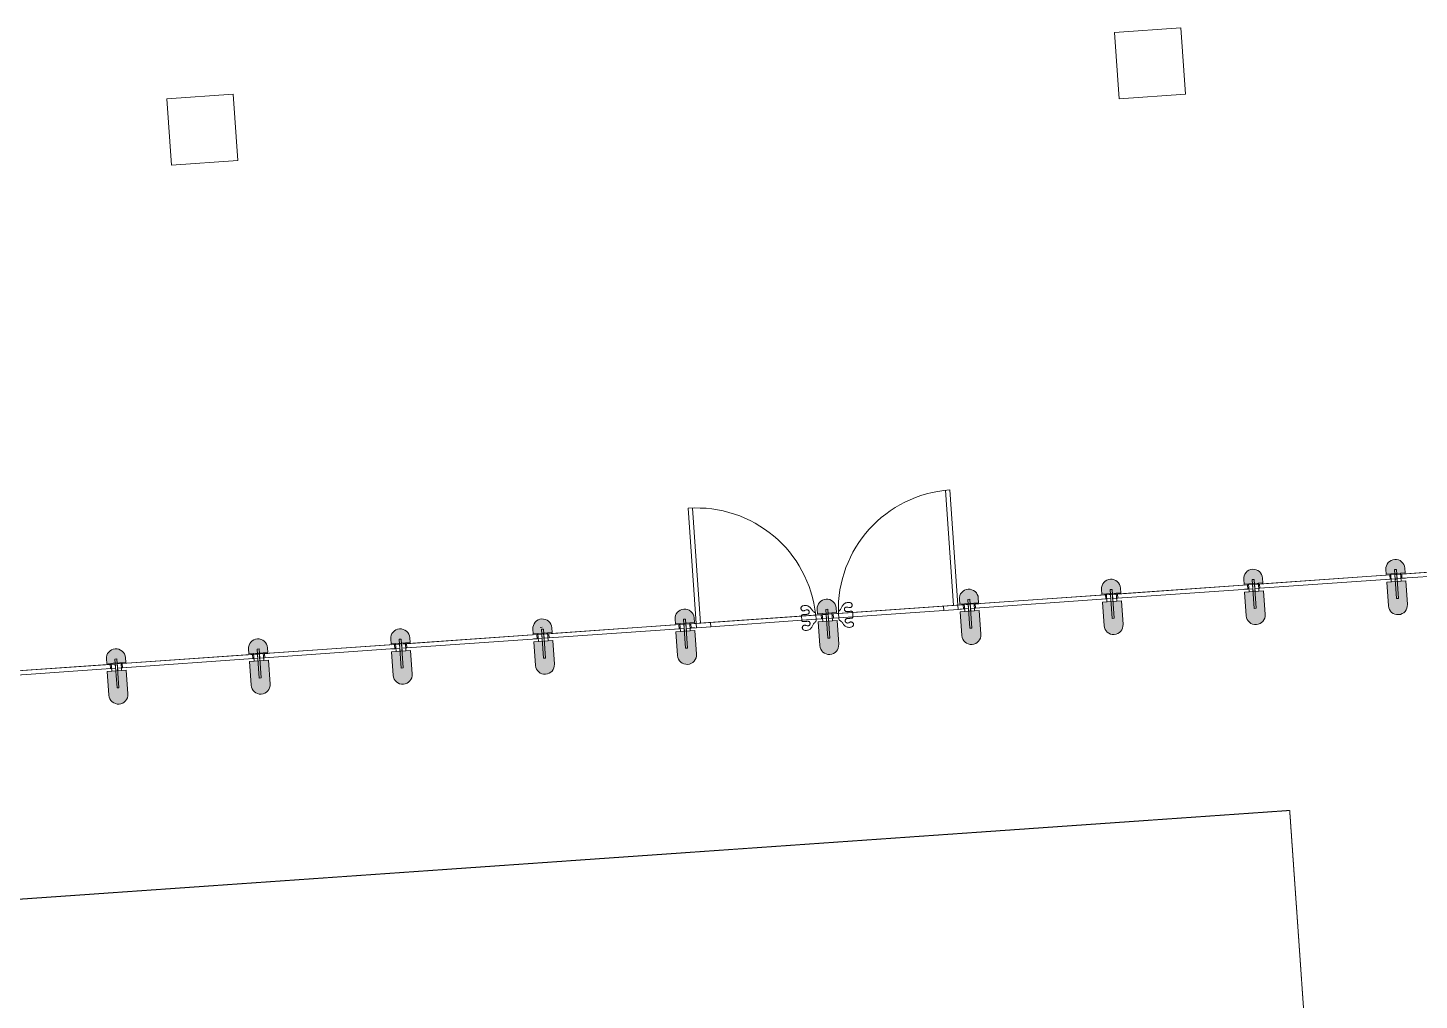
# Model space of a CAD drawing. Header units: millimetres. Extents: x 306 to 836129804, y -168137 to 818603917.
# Drawn here: x 833880189 to 833894834, y 818038925 to 818049163 of the extents above; entities that cross this region are included whole.
import ezdxf

# ---------------------------------------------------------------- set-up
doc = ezdxf.new("R2010")
doc.units = ezdxf.units.MM
doc.header["$LTSCALE"] = 3
doc.linetypes.add('Overhead', pattern=[1.7999999999999998, 1.2, -0.6])
for name, color, linetype, lineweight in [('A-010-M_LINE', 251, 'Continuous', 13), ('A-214-M_CURT_WALL', 251, 'Continuous', 13), ('A-215-M_CURT_PANEL', 251, 'Continuous', 13), ('A-325-M_DOOR', 251, 'Continuous', 13), ('A-810-M_ROOMS', 251, 'Continuous', 13), ('S-280-M_COLUMN', 253, 'Continuous', 9), ('Z-060-M_DETAIL', 253, 'Continuous', 5), ('Z-060-M_LINE_MEDIUM', 253, 'Continuous', 9)]:
    doc.layers.add(name, color=color, linetype=linetype, lineweight=lineweight)
doc.layers.add('UAJ-00XREF', color=7, linetype='Continuous')

# ---------------------------------------------------------------- blocks, each defined once
blk = doc.blocks.new('System Panel - ARC_Glazed-27605841-0300')
at = {"layer": 'A-215-M_CURT_PANEL', "lineweight": 9}
for p, q in [((-740.000000000005, 4.478376555038092e-13), (740.000000000005, 4.478376555038092e-13)), ((-740.000000000005, -43.99999999999955), (-740.000000000005, 4.483746707251158e-13)), ((740.000000000005, -43.99999999999955), (740.000000000005, 4.483746707251158e-13)), ((740.000000000005, -43.99999999999955), (-740.000000000005, -43.99999999999955))]:
    blk.add_line(p, q, dxfattribs=at)
blk = doc.blocks.new('System Panel - ARC_Glazed-27605843-0300')
at = {"layer": 'A-215-M_CURT_PANEL', "lineweight": 9}
for p, q in [((-740.0000000000078, 0), (740.0000000000022, 0)), ((-740.0000000000078, -44), (-740.0000000000078, 0)), ((740.0000000000022, -44), (740.0000000000022, 0)), ((740.0000000000022, -44), (-740.0000000000078, -44))]:
    blk.add_line(p, q, dxfattribs=at)
blk = doc.blocks.new('DCW_01c - L_GF _EMERGENCY EXIT_SINGLE DOOR_CERAMIC MULLION-40866052-0300')
at = {"layer": 'A-325-M_DOOR', "lineweight": 9}
for p, q in [((-740.0000000000033, 44.95000000000353), (-630.000000000005, 44.95000000000353)), ((-630.000000000005, 0), (-740.0000000000033, 0)), ((-630.0000000000051, 1.63614455317429e-11), (-630.0000000000051, 44.95000000000009)), ((-630.000000000005, 44.95000000000353), (-630.000000000005, 0)), ((480.0000000000055, 44.95000000000545), (629.9999999999949, 44.95000000000545)), ((629.9999999999949, 0), (480.0000000000055, 0)), ((629.9999999999949, 44.95000000000545), (629.9999999999949, 0)), ((630.0000000000051, 44.95000000000545), (740.0000000000051, 44.95000000000545)), ((630.0000000000051, 0), (630.0000000000051, 44.95000000000545)), ((740.0000000000051, 0), (630.0000000000051, 0))]:
    blk.add_line(p, q, dxfattribs=at)
at = {"layer": 'A-325-M_DOOR'}
for p, q in [((-629.969268615718, 44.94999999999519), (-480.0977975837936, 44.94999999999682)), ((-480.0977975837941, 8.662937034387142e-12), (-629.969268615718, 8.662937034387142e-12)), ((480.0000000000055, 44.95000000000009), (-480.0000000000062, 44.95000000000009)), ((-480.0000000000062, 44.95000000000009), (-480.0000000000062, 0)), ((-480.0000000000062, 0), (480.0000000000055, 0)), ((480.0000000000055, 0), (480.0000000000055, 44.95000000000009)), ((630.0000000000057, 1.353583911622991e-13), (585.0000000000056, 1.353583911622991e-13)), ((585.0000000000056, -1214.627337003664), (585.0000000000056, 1.353583911622991e-13)), ((630.0000000000057, -1215.415339455538), (630.0000000000057, 1.353583911622991e-13))]:
    blk.add_line(p, q, dxfattribs=at)
at = {"layer": 'A-325-M_DOOR', "flags": 128}
for points in [[(-491.5424845803485, 146.4819285868116), (-498.6569385155863, 150.5969384895882), (-506.5827870779332, 152.7260546422993), (-514.7231455613894, 153.8882849697217), (-522.9445962968717, 154.1188877522965), (-531.1450528756197, 153.5053912437262), (-539.2362432414658, 152.0378076816392), (-547.1465912780326, 149.7887217251294), (-554.7573686964565, 146.6755746204986), (-561.8771414156341, 142.565368240934), (-568.470001025978, 137.6518004897652), (-574.3915146343702, 131.9464631830281), (-579.6845799078159, 125.6514660722233), (-584.2824218462389, 118.8331369286906), (-588.5080370078771, 111.7736709531651), (-592.649340516801, 104.6642871168596), (-596.9508711306578, 97.65221139080312), (-601.6882940378904, 90.92727237896585), (-606.9806875408506, 84.63197407853235), (-612.8806498900025, 78.90441498169041), (-619.3823309560443, 73.86887985622253), (-625.7955269265555, 68.75070774761375), (-629.1719913105132, 61.36552815156477), (-629.8973930352906, 53.17662897355077), (-629.969268615718, 44.94999999999519)], [(-518.3717656637575, 100.9669707397635), (-515.5456332166245, 99.74592823134178), (-512.4776517283971, 98.83317347200371), (-509.217326971069, 98.28622427025908), (-505.8307325790219, 98.15174802282819), (-502.3973125553313, 98.45990006288667), (-499.0044483877844, 99.21992447460245), (-495.7404372709494, 100.4180045302409), (-492.6869947313426, 102.0179481289729), (-489.9125801983369, 103.9646709622184), (-487.4676574324329, 106.1898056506012), (-485.3825088448947, 108.6183419119235), (-483.667612746077, 111.1751177802645), (-482.2611138845164, 113.91368171247), (-481.1461163303741, 116.9140839137674), (-480.3833063609823, 120.1307580385118), (-480.0236470161502, 123.5008842251759), (-480.1025161220854, 126.9472025370352), (-480.6349551460232, 130.3831408866621), (-481.6130568905426, 133.719678108697), (-483.0061502313058, 136.8728703303098), (-484.7638311636921, 139.7707424976589), (-486.8212439265672, 142.3583908890284), (-489.1055609089144, 144.6006060525362), (-491.5424845803485, 146.4819285868116)], [(-629.969268615718, 8.662937034387142e-12), (-629.8973930352906, -8.226628973546369), (-629.1719913105132, -16.41552815156037), (-625.7955269265555, -23.80070774760935), (-619.3823309560443, -28.91887985621813), (-612.8806498900025, -33.95441498168547), (-606.9806875408506, -39.68197407852795), (-601.6882940378898, -45.97727237896092), (-596.9508711306578, -52.70221139079818), (-592.649340516801, -59.71428711685471), (-588.5080370078771, -66.82367095316067), (-584.2824218462389, -73.88313692868621), (-579.6845799078153, -80.70146607221892), (-574.3915146343696, -86.99646318302317), (-568.4700010259775, -92.70180048976084), (-561.8771414156331, -97.61536824092966), (-554.7573686964565, -101.7255746204942), (-547.146591278032, -104.8387217251245), (-539.2362432414652, -107.0878076816343), (-531.1450528756192, -108.5553912437207), (-522.9445962968717, -109.1688877522921), (-514.7231455613888, -108.9382849697167), (-506.5827870779326, -107.7760546422944), (-498.6569385155858, -105.6469384895833), (-491.5424845803479, -101.5319285868061)], [(-541.8148533215109, 59.17465377049585), (-544.6349916459131, 59.45264312641748), (-547.5157829562881, 60.09453772655109), (-550.3889010696986, 61.12642450465173), (-553.176670247705, 62.55722513291182), (-555.7976138217222, 64.3751702509581), (-558.1734290430798, 66.54651819221452), (-560.2362885239821, 69.01711715384874), (-561.9351299040914, 71.71678447659711), (-563.2397492840835, 74.56578597936215), (-564.1420350940018, 77.48219998856855), (-564.6543759812475, 80.38882786014267), (-564.8058902731915, 83.21857926561917), (-564.6217464780411, 86.04639510848871), (-564.0759133513129, 88.94692033626715), (-563.1400483672178, 91.85273317194145), (-561.8026541733472, 94.68649716356238), (-560.0727867596094, 97.36638961119984), (-557.981567750719, 99.81303000115221), (-555.5808656727102, 101.9568293188419), (-552.9391280479139, 103.7444217381199), (-550.1350416271993, 105.1429710584741), (-547.2502134120674, 106.1416485457821), (-544.3622110474718, 106.7502712839931), (-541.5390552370797, 106.9957126300978)], [(-480.0977975837936, 44.94999999999682), (-480.297164191848, 47.84013206290851), (-481.0058615237856, 50.64547098941953), (-482.3743970351142, 53.18915509296864), (-484.4295992906049, 55.22123756261568), (-486.9548303094154, 56.62694343245979), (-489.7163136744365, 57.50689118085554), (-492.5661052090762, 58.02473218761385), (-495.4491493765328, 58.32856007671695), (-498.3405473975563, 58.54291987713317), (-501.2345143921606, 58.70976770820742), (-504.1305084814853, 58.84347998235042), (-507.0278247443586, 58.94691084427221), (-509.9258759587636, 59.02231072888976), (-512.8244303543516, 59.07480609194106), (-515.7233105972565, 59.10996384411985), (-518.6223393540795, 59.13335088540111), (-521.5213744846411, 59.14973158037852), (-524.420404729938, 59.16088571905566), (-527.3194492498347, 59.16789942887385), (-530.2185217496975, 59.17182608869781), (-533.1176132630254, 59.17358295648715), (-536.0167089335945, 59.174051928556), (-538.9157939051694, 59.17411490114378), (-541.8148533215109, 59.17465377049585)], [(-541.8148533215115, -14.22465377049037), (-538.9157939051694, -14.22411490113938), (-536.0167089335939, -14.22405192855106), (-533.117613263026, -14.2235829564822), (-530.2185217496975, -14.22182608869286), (-527.3194492498347, -14.21789942886837), (-524.4204047299376, -14.21088571905125), (-521.5213744846417, -14.19973158037358), (-518.62233935408, -14.18335088539671), (-515.7233105972565, -14.15996384411491), (-512.8244303543516, -14.12480609193612), (-509.9258759587636, -14.07231072888428), (-507.0278247443591, -13.99691084426727), (-504.1305084814858, -13.89347998234548), (-501.2345143921606, -13.75976770820193), (-498.3405473975563, -13.59291987712768), (-495.4491493765334, -13.37856007671146), (-492.5661052090762, -13.07473218760837), (-489.7163136744365, -12.55689118085006), (-486.954830309416, -11.67694343245485), (-484.4295992906049, -10.27123756261019), (-482.3743970351142, -8.239155092963157), (-481.0058615237856, -5.695470989414045), (-480.297164191848, -2.890132062903028), (-480.0977975837941, 8.662937034387142e-12)], [(-541.5390552370797, 106.9957126300978), (-533.8229410249451, 106.4591271865363), (-526.1005119864756, 104.4495470034938), (-518.3717656637575, 100.9669707397635)], [(-541.5390552370797, -62.04571263009282), (-544.3622110474712, -61.8002712839887), (-547.2502134120668, -61.19164854577771), (-550.1350416271988, -60.1929710584692), (-552.9391280479139, -58.79442173811493), (-555.5808656727096, -57.00682931883745), (-557.9815677507186, -54.86303000114727), (-560.0727867596088, -52.4163896111949), (-561.8026541733472, -49.73649716355744), (-563.1400483672178, -46.90273317193651), (-564.0759133513129, -43.99692033626276), (-564.6217464780411, -41.09639510848432), (-564.8058902731921, -38.26857926561422), (-564.6543759812475, -35.43882786013773), (-564.1420350940018, -32.5321999885636), (-563.2397492840839, -29.61578597935721), (-561.9351299040914, -26.76678447659271), (-560.2362885239821, -24.0671171538438), (-558.1734290430803, -21.59651819221012), (-555.7976138217222, -19.42517025095316), (-553.176670247705, -17.60722513290688), (-550.3889010696992, -16.17642450464679), (-547.5157829562881, -15.14453772654615), (-544.6349916459131, -14.50264312641253), (-541.8148533215115, -14.22465377049037)], [(-518.3717656637575, -56.01697073975803), (-526.1005119864761, -59.49954700348886), (-533.8229410249456, -61.50912718653083), (-541.5390552370797, -62.04571263009282)], [(-491.5424845803479, -101.5319285868061), (-489.1055609089144, -99.65060605253124), (-486.8212439265666, -97.40839088902291), (-484.7638311636916, -94.82074249765398), (-483.0061502313052, -91.92287033030433), (-481.6130568905421, -88.7696781086915), (-480.6349551460227, -85.4331408866566), (-480.1025161220849, -81.9972025370297), (-480.0236470161497, -78.55088422517096), (-480.3833063609818, -75.18075803850684), (-481.1461163303736, -71.96408391376193), (-482.2611138845164, -68.96368171246452), (-483.667612746077, -66.22511778025951), (-485.3825088448947, -63.66834191191852), (-487.4676574324324, -61.2398056505963), (-489.9125801983369, -59.0146709622129), (-492.6869947313426, -57.06794812896744), (-495.7404372709494, -55.46800453023542), (-499.0044483877844, -54.26992447459697), (-502.3973125553313, -53.50990006288119), (-505.8307325790213, -53.2017480228227), (-509.217326971069, -53.3362242702536), (-512.4776517283966, -53.88317347199877), (-515.5456332166245, -54.7959282313363), (-518.3717656637575, -56.01697073975803)]]:
    blk.add_lwpolyline(points, dxfattribs=at)
at = {"layer": 'A-325-M_DOOR'}
blk.add_arc((629.5635660310651, 44.9499588607396), 1260.36537387953, 182.0438432101284, 270.0198401395928, dxfattribs=at)
blk = doc.blocks.new('DCW_01a - L_GF _LOBBY SINGLE DOOR_CERAMIC MULLION-40864561-0300')
at = {"layer": 'A-325-M_DOOR'}
for p, q in [((585.0000000000056, 1215.415339455538), (585.0000000000056, 0)), ((630.0000000000057, 1215.415339455538), (630.0000000000057, 0)), ((-480.0000000000048, -44.95000000000009), (-480.0000000000048, 0)), ((-480.0000000000048, 0), (480.0000000000055, 0)), ((480.0000000000055, 0), (-480.0000000000062, 0)), ((-480.0000000000062, 0), (-480.0000000000062, -44.95000000000009)), ((480.0000000000055, 0), (480.0000000000055, -44.95000000000009)), ((480.0000000000055, -44.95000000000009), (480.0000000000055, 0)), ((630.0000000000057, 0), (585.0000000000056, 0)), ((-629.969268615718, -8.662937034387142e-12), (-480.0977975837941, -8.662937034387142e-12)), ((-480.0977975837936, -44.94999999999682), (-629.969268615718, -44.94999999999519)), ((480.0000000000055, -44.95000000000009), (-480.0000000000048, -44.95000000000009)), ((-480.0000000000062, -44.95000000000009), (480.0000000000055, -44.95000000000009))]:
    blk.add_line(p, q, dxfattribs=at)
at = {"layer": 'A-325-M_DOOR', "lineweight": 9}
for p, q in [((-630.000000000005, 0), (-740.0000000000033, 0)), ((-630.000000000005, -44.95000000000353), (-630.000000000005, 0)), ((629.9999999999949, 0), (480.0000000000055, 0)), ((629.9999999999949, -44.95000000000545), (629.9999999999949, 0)), ((740.0000000000051, 0), (630.0000000000051, 0)), ((630.0000000000051, 0), (630.0000000000051, -44.95000000000545)), ((-740.0000000000033, -44.95000000000353), (-630.000000000005, -44.95000000000353)), ((-630.0000000000051, -1.63614455317429e-11), (-630.0000000000051, -44.95000000000009)), ((480.0000000000055, -44.95000000000545), (629.9999999999949, -44.95000000000545)), ((630.0000000000051, -44.95000000000545), (740.0000000000051, -44.95000000000545))]:
    blk.add_line(p, q, dxfattribs=at)
at = {"layer": 'A-325-M_DOOR', "flags": 128}
for points in [[(-491.5424845803479, 101.5319285868061), (-498.6569385155858, 105.6469384895833), (-506.5827870779326, 107.7760546422944), (-514.7231455613888, 108.9382849697167), (-522.9445962968717, 109.1688877522921), (-531.1450528756192, 108.5553912437207), (-539.2362432414652, 107.0878076816343), (-547.146591278032, 104.8387217251245), (-554.7573686964565, 101.7255746204942), (-561.8771414156331, 97.61536824092966), (-568.4700010259775, 92.70180048976084), (-574.3915146343696, 86.99646318302317), (-579.6845799078153, 80.70146607221892), (-584.2824218462389, 73.88313692868621), (-588.5080370078771, 66.82367095316067), (-592.649340516801, 59.71428711685471), (-596.9508711306578, 52.70221139079818), (-601.6882940378898, 45.97727237896092), (-606.9806875408506, 39.68197407852795), (-612.8806498900025, 33.95441498168547), (-619.3823309560443, 28.91887985621813), (-625.7955269265555, 23.80070774760935), (-629.1719913105132, 16.41552815156037), (-629.8973930352906, 8.226628973546369), (-629.969268615718, -8.662937034387142e-12)], [(-541.8148533215115, 14.22465377049037), (-544.6349916459131, 14.50264312641253), (-547.5157829562881, 15.14453772654615), (-550.3889010696992, 16.17642450464679), (-553.176670247705, 17.60722513290688), (-555.7976138217222, 19.42517025095316), (-558.1734290430803, 21.59651819221012), (-560.2362885239821, 24.0671171538438), (-561.9351299040914, 26.76678447659271), (-563.2397492840839, 29.61578597935721), (-564.1420350940018, 32.5321999885636), (-564.6543759812475, 35.43882786013773), (-564.8058902731921, 38.26857926561422), (-564.6217464780411, 41.09639510848432), (-564.0759133513129, 43.99692033626276), (-563.1400483672178, 46.90273317193651), (-561.8026541733472, 49.73649716355744), (-560.0727867596088, 52.4163896111949), (-557.9815677507186, 54.86303000114727), (-555.5808656727096, 57.00682931883745), (-552.9391280479139, 58.79442173811493), (-550.1350416271988, 60.1929710584692), (-547.2502134120668, 61.19164854577771), (-544.3622110474712, 61.8002712839887), (-541.5390552370797, 62.04571263009282)], [(-480.0977975837941, -8.662937034387142e-12), (-480.297164191848, 2.890132062903028), (-481.0058615237856, 5.695470989414045), (-482.3743970351142, 8.239155092963157), (-484.4295992906049, 10.27123756261019), (-486.954830309416, 11.67694343245485), (-489.7163136744365, 12.55689118085006), (-492.5661052090762, 13.07473218760837), (-495.4491493765334, 13.37856007671146), (-498.3405473975563, 13.59291987712768), (-501.2345143921606, 13.75976770820193), (-504.1305084814858, 13.89347998234548), (-507.0278247443591, 13.99691084426727), (-509.9258759587636, 14.07231072888428), (-512.8244303543516, 14.12480609193612), (-515.7233105972565, 14.15996384411491), (-518.62233935408, 14.18335088539671), (-521.5213744846417, 14.19973158037358), (-524.4204047299376, 14.21088571905125), (-527.3194492498347, 14.21789942886837), (-530.2185217496975, 14.22182608869286), (-533.117613263026, 14.2235829564822), (-536.0167089335939, 14.22405192855106), (-538.9157939051694, 14.22411490113938), (-541.8148533215115, 14.22465377049037)], [(-541.5390552370797, 62.04571263009282), (-533.8229410249456, 61.50912718653083), (-526.1005119864761, 59.49954700348886), (-518.3717656637575, 56.01697073975803)], [(-518.3717656637575, 56.01697073975803), (-515.5456332166245, 54.7959282313363), (-512.4776517283966, 53.88317347199877), (-509.217326971069, 53.3362242702536), (-505.8307325790213, 53.2017480228227), (-502.3973125553313, 53.50990006288119), (-499.0044483877844, 54.26992447459697), (-495.7404372709494, 55.46800453023542), (-492.6869947313426, 57.06794812896744), (-489.9125801983369, 59.0146709622129), (-487.4676574324324, 61.2398056505963), (-485.3825088448947, 63.66834191191852), (-483.667612746077, 66.22511778025951), (-482.2611138845164, 68.96368171246452), (-481.1461163303736, 71.96408391376193), (-480.3833063609818, 75.18075803850684), (-480.0236470161497, 78.55088422517096), (-480.1025161220849, 81.9972025370297), (-480.6349551460227, 85.4331408866566), (-481.6130568905421, 88.7696781086915), (-483.0061502313052, 91.92287033030433), (-484.7638311636916, 94.82074249765398), (-486.8212439265666, 97.40839088902291), (-489.1055609089144, 99.65060605253124), (-491.5424845803479, 101.5319285868061)], [(-629.969268615718, -44.94999999999519), (-629.8973930352906, -53.17662897355077), (-629.1719913105132, -61.36552815156477), (-625.7955269265555, -68.75070774761375), (-619.3823309560443, -73.86887985622253), (-612.8806498900025, -78.90441498169041), (-606.9806875408506, -84.63197407853235), (-601.6882940378904, -90.92727237896585), (-596.9508711306578, -97.65221139080312), (-592.649340516801, -104.6642871168596), (-588.5080370078771, -111.7736709531651), (-584.2824218462389, -118.8331369286906), (-579.6845799078159, -125.6514660722233), (-574.3915146343702, -131.9464631830281), (-568.470001025978, -137.6518004897652), (-561.8771414156341, -142.565368240934), (-554.7573686964565, -146.6755746204986), (-547.1465912780326, -149.7887217251294), (-539.2362432414658, -152.0378076816392), (-531.1450528756197, -153.5053912437262), (-522.9445962968717, -154.1188877522965), (-514.7231455613894, -153.8882849697217), (-506.5827870779332, -152.7260546422993), (-498.6569385155863, -150.5969384895882), (-491.5424845803485, -146.4819285868116)], [(-541.5390552370797, -106.9957126300978), (-544.3622110474718, -106.7502712839931), (-547.2502134120674, -106.1416485457821), (-550.1350416271993, -105.1429710584741), (-552.9391280479139, -103.7444217381199), (-555.5808656727102, -101.9568293188419), (-557.981567750719, -99.81303000115221), (-560.0727867596094, -97.36638961119984), (-561.8026541733472, -94.68649716356238), (-563.1400483672178, -91.85273317194145), (-564.0759133513129, -88.94692033626715), (-564.6217464780411, -86.04639510848871), (-564.8058902731915, -83.21857926561917), (-564.6543759812475, -80.38882786014267), (-564.1420350940018, -77.48219998856855), (-563.2397492840835, -74.56578597936215), (-561.9351299040914, -71.71678447659711), (-560.2362885239821, -69.01711715384874), (-558.1734290430798, -66.54651819221452), (-555.7976138217222, -64.3751702509581), (-553.176670247705, -62.55722513291182), (-550.3889010696986, -61.12642450465173), (-547.5157829562881, -60.09453772655109), (-544.6349916459131, -59.45264312641748), (-541.8148533215109, -59.17465377049585)], [(-541.8148533215109, -59.17465377049585), (-538.9157939051694, -59.17411490114378), (-536.0167089335945, -59.174051928556), (-533.1176132630254, -59.17358295648715), (-530.2185217496975, -59.17182608869781), (-527.3194492498347, -59.16789942887385), (-524.420404729938, -59.16088571905566), (-521.5213744846411, -59.14973158037852), (-518.6223393540795, -59.13335088540111), (-515.7233105972565, -59.10996384411985), (-512.8244303543516, -59.07480609194106), (-509.9258759587636, -59.02231072888976), (-507.0278247443586, -58.94691084427221), (-504.1305084814853, -58.84347998235042), (-501.2345143921606, -58.70976770820742), (-498.3405473975563, -58.54291987713317), (-495.4491493765328, -58.32856007671695), (-492.5661052090762, -58.02473218761385), (-489.7163136744365, -57.50689118085554), (-486.9548303094154, -56.62694343245979), (-484.4295992906049, -55.22123756261568), (-482.3743970351142, -53.18915509296864), (-481.0058615237856, -50.64547098941953), (-480.297164191848, -47.84013206290851), (-480.0977975837936, -44.94999999999682)], [(-518.3717656637575, -100.9669707397635), (-526.1005119864756, -104.4495470034938), (-533.8229410249451, -106.4591271865363), (-541.5390552370797, -106.9957126300978)], [(-491.5424845803485, -146.4819285868116), (-489.1055609089144, -144.6006060525362), (-486.8212439265672, -142.3583908890284), (-484.7638311636921, -139.7707424976589), (-483.0061502313058, -136.8728703303098), (-481.6130568905426, -133.719678108697), (-480.6349551460232, -130.3831408866621), (-480.1025161220854, -126.9472025370352), (-480.0236470161502, -123.5008842251759), (-480.3833063609823, -120.1307580385118), (-481.1461163303741, -116.9140839137674), (-482.2611138845164, -113.91368171247), (-483.667612746077, -111.1751177802645), (-485.3825088448947, -108.6183419119235), (-487.4676574324329, -106.1898056506012), (-489.9125801983369, -103.9646709622184), (-492.6869947313426, -102.0179481289729), (-495.7404372709494, -100.4180045302409), (-499.0044483877844, -99.21992447460245), (-502.3973125553313, -98.45990006288667), (-505.8307325790219, -98.15174802282819), (-509.217326971069, -98.28622427025908), (-512.4776517283971, -98.83317347200371), (-515.5456332166245, -99.74592823134178), (-518.3717656637575, -100.9669707397635)]]:
    blk.add_lwpolyline(points, dxfattribs=at)
at = {"layer": 'A-325-M_DOOR'}
blk.add_arc((629.5635660310651, -44.9499588607396), 1260.36537387953, 89.98015986040683, 177.9561567898713, dxfattribs=at)
blk = doc.blocks.new('Circular Mullion - ARC_CW_CERAMIC MULLION-30650210-0300')
at = {"layer": 'Z-060-M_LINE_MEDIUM', "lineweight": 18}
h = blk.add_hatch(color=256, dxfattribs=at)
h.paths.add_polyline_path([(6.930349627509713e-11, 160.0001288222728), (27.62534705140006, 155.8705539054722), (50.00000000007526, 146.6026692006838), (76.053818580374, 123.7474907206025), (86.60254037847494, 110.0001288223014), (96.5925826289706, 85.88203333250486), (100.0000000000812, 46.22018912939889), (100.0000000000812, 10.0001288222029), (-99.99999999994262, 10.0001288222029), (-99.99999999994262, 60.00012882226083), (-93.26508591872884, 93.91532101883732), (-86.60254037842297, 110.0001288221975), (-70.71067811858798, 130.7108069409181), (-49.99999999993666, 146.6026692007185), (-17.30802505658817, 157.7214840952532), (-9.999999999963075, 158.6836038463923)], flags=0)
h.paths.add_polyline_path([(-17.42937404491909, -73.49987121654476), (100.0000000000812, -73.49987121654476), (100.0000000000812, -323.4998116814927), (93.20229713902005, -357.566589401928), (86.6025403785096, -373.4998116814987), (70.71067811872659, -394.2104898001673), (44.63327725535096, -412.3253214062901), (20.66588698905725, -420.7790960445724), (6.930349627509713e-11, -423.4998116814873), (-25.88190451003611, -420.092394310446), (-50.00000000000596, -410.102352059933), (-75.64606173225421, -387.7785726501263), (-86.60254037837099, -373.4998116814987), (-96.592582628832, -349.381716191754), (-99.9999999999253, -323.4998116814927), (-99.99999999994262, -73.49987121654476), (-45.51229512630749, -73.49987121654476)], flags=0)
at = {"layer": 'Z-060-M_DETAIL', "lineweight": 18}
for p, q in [((-99.9999999999991, 60.00012882228518), (-99.999999999999, 10.00012882222638)), ((-99.999999999999, 10.00012882222638), (100.0000000000011, 10.00012882222702)), ((100.0000000000011, 10.00012882222702), (100.000000000001, 60.00012882228619)), ((100.0000000000007, -73.49987121653935), (-99.99999999999937, -73.49987121653999)), ((-99.99999999999937, -73.49987121653999), (-99.99999999999898, -323.4998116814805)), ((100.0000000000011, -323.4998116814814), (100.0000000000007, -73.49987121653935))]:
    blk.add_line(p, q, dxfattribs=at)
for centre, start, end in [((9.644285370313811e-13, 60.00012882228535), 4.389165460419653e-13, 180), ((1.049027531507818e-12, -323.499811681481), 180, 359.9999999999993)]:
    blk.add_arc(centre, 100.0000000000001, start, end, dxfattribs=at)
at = {"layer": 'Z-060-M_LINE_MEDIUM'}
for p, q in [((-62.9999999999993, 0.0001288222264391472), (-99.99999999999898, 0.0001288222263751799)), ((-62.99999999999923, -43.99999997875487), (-62.9999999999993, 0.0001288222264380412)), ((-51.70955868577837, 10.00012882222653), (-51.70955868577823, -73.49987121653984)), ((-9.99999999999969, 52.50012878340168), (-9.99999999999969, -252.4999025251603)), ((10.00000000000098, 52.5001287834017), (-9.99999999999969, 52.50012878340168)), ((10.00000000000098, -252.4999025251603), (10.00000000000098, 52.50012878340168)), ((51.70955868577257, 10.00012882222687), (51.70955868577271, -73.4998712165395)), ((62.9999999999993, 0.0001288222264391472), (100.0000000000011, 0.0001288222263751799)), ((62.99999999999923, -43.99999997875487), (62.9999999999993, 0.0001288222264380412)), ((-62.99999999999923, -43.99999997875487), (-99.9999999999989, -43.99999997875493)), ((62.99999999999923, -43.99999997875487), (100.0000000000012, -43.99999997875493)), ((-9.99999999999969, -252.4999025251603), (10.00000000000098, -252.4999025251603))]:
    blk.add_line(p, q, dxfattribs=at)
blk = doc.blocks.new('Circular Mullion - CERAMIC_MULLIONS-V81-0300')
at = {"layer": 'A-214-M_CURT_WALL', "lineweight": 9}
for p, q in [((-9.999999999999318, 73.49987121653969), (-9.999999999999453, -10.00012882222422)), ((9.999999999999453, -10.00012882222421), (9.999999999999318, 73.49987121653969))]:
    blk.add_line(p, q, dxfattribs=at)
blk = doc.blocks.new('Circular Mullion - CERAMIC_MULLIONS-V82-0300')
at = {"layer": 'Z-060-M_DETAIL'}
h = blk.add_hatch(dxfattribs=at)
h.set_pattern_fill('FP_45', color=256, style=0, pattern_type=2)
h.set_pattern_definition([(310, (-87054.743, 117456.173), (-378.6626304622206, -1413.18778151399), [152.4, -1676.4]), (4.999999999999999, (-87054.743, 117456.173), (-543.0722569291949, 1456.274698972632), [121.92, -1341.12]), (259.549, (-86933.287, 117466.799), (-1597.992801986582, -889.3416091385084), [129.52, -1424.721]), (313.816, (-87054.743, 117049.773), (-425.6574655514017, -2152.883750045125), [228.6, -2514.6]), (263.364, (-86874.024, 117077.801), (-2302.918557885823, -1490.540877103034), [194.28, -2137.081]), (8.816, (-87054.743, 117049.773), (1210.451568225919, 2461.697406629908), [182.88, -2011.68]), (339, (-86851.543, 117151.373), (353.9412327330601, -1419.581169676606), [152.4, -1676.4]), (34, (-86851.543, 117151.373), (-1180.997682094214, 1010.399896081791), [121.92, -1341.12]), (288.549, (-86750.46699999999, 117219.55), (-966.4746286886605, -1552.557981219096), [129.52, -1424.721]), (322.5, (-87054.743, 117456.173), (659.786354912552, 151.2081813368843), [67.056, -1257.808, 67.056, -2640.584]), (322.5, (-87054.743, 117456.173), (659.786354912552, 151.2081813368843), [-1391.92, -1294.384, 67.056, -1279.144]), (352.5, (-87054.743, 117456.173), (723.7721718464363, 635.7819773261056), [67.056, -709.168, 67.056, -1740.408]), (352.5, (-87054.743, 117456.173), (723.7721718464363, 635.7819773261056), [-843.28, -1227.328, 67.056, -446.024]), (32.5, (-87507.879, 117456.173), (499.9628506809697, 963.7278726196303), [67.056, -440.944, 67.056, -3621.024]), (32.5, (-87507.879, 117456.173), (499.9628506809697, 963.7278726196303), [-575.056, -1517.904, 67.056, -2036.064]), (42.5, (-87711.079, 117456.173), (-99.35691249334411, 1198.25389816382), [67.056, -593.344, 67.056, -2479.04]), (42.5, (-87711.079, 117456.173), (-99.35691249334411, 1198.25389816382), [-727.456, -985.52, 67.056, -1426.464])])
h.paths.add_polyline_path([(10.00000000010168, 73.49987121642349), (10.00000000011901, -10.00012882235017), (-9.999999999963075, -10.00012882235017), (-9.999999999963075, 73.49987121642349)], flags=0)
at = {"layer": 'A-214-M_CURT_WALL', "lineweight": 9}
for p, q in [((-9.999999999999318, 73.49987121653969), (-9.999999999999453, -10.00012882222422)), ((9.999999999999453, -10.00012882222421), (9.999999999999318, 73.49987121653969))]:
    blk.add_line(p, q, dxfattribs=at)
blk = doc.blocks.new('Circular Mullion - CERAMIC_MULLIONS-V83-0300')
at = {"layer": 'A-214-M_CURT_WALL', "lineweight": 9}
for p, q in [((-9.999999999999318, 73.49987121653969), (-9.999999999999453, -10.00012882222422)), ((9.999999999999453, -10.00012882222421), (9.999999999999318, 73.49987121653969))]:
    blk.add_line(p, q, dxfattribs=at)
blk = doc.blocks.new('Circular Mullion - CERAMIC_MULLIONS-V84-0300')
at = {"layer": 'Z-060-M_DETAIL'}
h = blk.add_hatch(dxfattribs=at)
h.set_pattern_fill('FP_46', color=256, style=0, pattern_type=2)
h.set_pattern_definition([(310, (-90054.743, 117456.173), (-378.6626304622206, -1413.18778151399), [152.4, -1676.4]), (4.999999999999999, (-90054.743, 117456.173), (-543.0722569291949, 1456.274698972632), [121.92, -1341.12]), (259.549, (-89933.287, 117466.799), (-1597.992801986582, -889.3416091385084), [129.52, -1424.721]), (313.816, (-90054.743, 117049.773), (-425.6574655514017, -2152.883750045125), [228.6, -2514.6]), (263.364, (-89874.024, 117077.801), (-2302.918557885823, -1490.540877103034), [194.28, -2137.081]), (8.816, (-90054.743, 117049.773), (1210.451568225919, 2461.697406629908), [182.88, -2011.68]), (339, (-89851.543, 117151.373), (353.9412327330601, -1419.581169676606), [152.4, -1676.4]), (34, (-89851.543, 117151.373), (-1180.997682094214, 1010.399896081791), [121.92, -1341.12]), (288.549, (-89750.46699999999, 117219.55), (-966.4746286886605, -1552.557981219096), [129.52, -1424.721]), (322.5, (-90054.743, 117456.173), (659.786354912552, 151.2081813368843), [67.056, -1257.808, 67.056, -2640.584]), (322.5, (-90054.743, 117456.173), (659.786354912552, 151.2081813368843), [-1391.92, -1294.384, 67.056, -1279.144]), (352.5, (-90054.743, 117456.173), (723.7721718464363, 635.7819773261056), [67.056, -709.168, 67.056, -1740.408]), (352.5, (-90054.743, 117456.173), (723.7721718464363, 635.7819773261056), [-843.28, -1227.328, 67.056, -446.024]), (32.5, (-90507.879, 117456.173), (499.9628506809697, 963.7278726196303), [67.056, -440.944, 67.056, -3621.024]), (32.5, (-90507.879, 117456.173), (499.9628506809697, 963.7278726196303), [-575.056, -1517.904, 67.056, -2036.064]), (42.5, (-90711.079, 117456.173), (-99.35691249334411, 1198.25389816382), [67.056, -593.344, 67.056, -2479.04]), (42.5, (-90711.079, 117456.173), (-99.35691249334411, 1198.25389816382), [-727.456, -985.52, 67.056, -1426.464])])
h.paths.add_polyline_path([(10.0000000000497, 73.49987121640616), (10.0000000000497, -10.00012882236749), (-9.999999999945748, -10.00012882236749), (-9.999999999945748, 73.49987121640616)], flags=0)
at = {"layer": 'A-214-M_CURT_WALL', "lineweight": 9}
for p, q in [((-9.999999999999318, 73.49987121653969), (-9.999999999999453, -10.00012882222422)), ((9.999999999999453, -10.00012882222421), (9.999999999999318, 73.49987121653969))]:
    blk.add_line(p, q, dxfattribs=at)
blk = doc.blocks.new('Circular Mullion - CERAMIC_MULLIONS-V85-0300')
at = {"layer": 'Z-060-M_DETAIL'}
h = blk.add_hatch(dxfattribs=at)
h.set_pattern_fill('FP_47', color=256, style=0, pattern_type=2)
h.set_pattern_definition([(310, (-91554.743, 117456.173), (-378.6626304622206, -1413.18778151399), [152.4, -1676.4]), (4.999999999999999, (-91554.743, 117456.173), (-543.0722569291949, 1456.274698972632), [121.92, -1341.12]), (259.549, (-91433.287, 117466.799), (-1597.992801986582, -889.3416091385084), [129.52, -1424.721]), (313.816, (-91554.743, 117049.773), (-425.6574655514017, -2152.883750045125), [228.6, -2514.6]), (263.364, (-91374.024, 117077.801), (-2302.918557885823, -1490.540877103034), [194.28, -2137.081]), (8.816, (-91554.743, 117049.773), (1210.451568225919, 2461.697406629908), [182.88, -2011.68]), (339, (-91351.543, 117151.373), (353.9412327330601, -1419.581169676606), [152.4, -1676.4]), (34, (-91351.543, 117151.373), (-1180.997682094214, 1010.399896081791), [121.92, -1341.12]), (288.549, (-91250.46699999999, 117219.55), (-966.4746286886605, -1552.557981219096), [129.52, -1424.721]), (322.5, (-91554.743, 117456.173), (659.786354912552, 151.2081813368843), [67.056, -1257.808, 67.056, -2640.584]), (322.5, (-91554.743, 117456.173), (659.786354912552, 151.2081813368843), [-1391.92, -1294.384, 67.056, -1279.144]), (352.5, (-91554.743, 117456.173), (723.7721718464363, 635.7819773261056), [67.056, -709.168, 67.056, -1740.408]), (352.5, (-91554.743, 117456.173), (723.7721718464363, 635.7819773261056), [-843.28, -1227.328, 67.056, -446.024]), (32.5, (-92007.879, 117456.173), (499.9628506809697, 963.7278726196303), [67.056, -440.944, 67.056, -3621.024]), (32.5, (-92007.879, 117456.173), (499.9628506809697, 963.7278726196303), [-575.056, -1517.904, 67.056, -2036.064]), (42.5, (-92211.079, 117456.173), (-99.35691249334411, 1198.25389816382), [67.056, -593.344, 67.056, -2479.04]), (42.5, (-92211.079, 117456.173), (-99.35691249334411, 1198.25389816382), [-727.456, -985.52, 67.056, -1426.464])])
h.paths.add_polyline_path([(10.00000000010168, 73.49987121641482), (10.00000000008436, -10.00012882235883), (-9.999999999963075, -10.00012882235883), (-9.999999999963075, 73.49987121641482)], flags=0)
at = {"layer": 'A-214-M_CURT_WALL', "lineweight": 9}
for p, q in [((-9.999999999999318, 73.49987121653969), (-9.999999999999453, -10.00012882222422)), ((9.999999999999453, -10.00012882222421), (9.999999999999318, 73.49987121653969))]:
    blk.add_line(p, q, dxfattribs=at)
blk = doc.blocks.new('Circular Mullion - CERAMIC_MULLIONS-V86-0300')
at = {"layer": 'Z-060-M_DETAIL'}
h = blk.add_hatch(dxfattribs=at)
h.set_pattern_fill('FP_48', color=256, style=0, pattern_type=2)
h.set_pattern_definition([(310, (-93054.743, 117456.173), (-378.6626304622206, -1413.18778151399), [152.4, -1676.4]), (4.999999999999999, (-93054.743, 117456.173), (-543.0722569291949, 1456.274698972632), [121.92, -1341.12]), (259.549, (-92933.287, 117466.799), (-1597.992801986582, -889.3416091385084), [129.52, -1424.721]), (313.816, (-93054.743, 117049.773), (-425.6574655514017, -2152.883750045125), [228.6, -2514.6]), (263.364, (-92874.024, 117077.801), (-2302.918557885823, -1490.540877103034), [194.28, -2137.081]), (8.816, (-93054.743, 117049.773), (1210.451568225919, 2461.697406629908), [182.88, -2011.68]), (339, (-92851.543, 117151.373), (353.9412327330601, -1419.581169676606), [152.4, -1676.4]), (34, (-92851.543, 117151.373), (-1180.997682094214, 1010.399896081791), [121.92, -1341.12]), (288.549, (-92750.46699999999, 117219.55), (-966.4746286886605, -1552.557981219096), [129.52, -1424.721]), (322.5, (-93054.743, 117456.173), (659.786354912552, 151.2081813368843), [67.056, -1257.808, 67.056, -2640.584]), (322.5, (-93054.743, 117456.173), (659.786354912552, 151.2081813368843), [-1391.92, -1294.384, 67.056, -1279.144]), (352.5, (-93054.743, 117456.173), (723.7721718464363, 635.7819773261056), [67.056, -709.168, 67.056, -1740.408]), (352.5, (-93054.743, 117456.173), (723.7721718464363, 635.7819773261056), [-843.28, -1227.328, 67.056, -446.024]), (32.5, (-93507.879, 117456.173), (499.9628506809697, 963.7278726196303), [67.056, -440.944, 67.056, -3621.024]), (32.5, (-93507.879, 117456.173), (499.9628506809697, 963.7278726196303), [-575.056, -1517.904, 67.056, -2036.064]), (42.5, (-93711.079, 117456.173), (-99.35691249334411, 1198.25389816382), [67.056, -593.344, 67.056, -2479.04]), (42.5, (-93711.079, 117456.173), (-99.35691249334411, 1198.25389816382), [-727.456, -985.52, 67.056, -1426.464])])
h.paths.add_polyline_path([(-9.999999999945748, 73.49987121641482), (10.00000000010168, 73.49987121641482), (10.00000000010168, -10.00012882235883), (-9.999999999911097, -10.00012882235883), (-9.999999999945748, 44.94999999988149)], flags=0)
at = {"layer": 'A-214-M_CURT_WALL', "lineweight": 9}
for p, q in [((-9.999999999999318, 73.49987121653969), (-9.999999999999453, -10.00012882222422)), ((9.999999999999453, -10.00012882222421), (9.999999999999318, 73.49987121653969))]:
    blk.add_line(p, q, dxfattribs=at)
blk = doc.blocks.new('Circular Mullion - CERAMIC_MULLIONS-V87-0300')
at = {"layer": 'Z-060-M_DETAIL'}
h = blk.add_hatch(dxfattribs=at)
h.set_pattern_fill('FP_49', color=256, style=0, pattern_type=2)
h.set_pattern_definition([(310, (-94554.743, 117456.173), (-378.6626304622206, -1413.18778151399), [152.4, -1676.4]), (4.999999999999999, (-94554.743, 117456.173), (-543.0722569291949, 1456.274698972632), [121.92, -1341.12]), (259.549, (-94433.287, 117466.799), (-1597.992801986582, -889.3416091385084), [129.52, -1424.721]), (313.816, (-94554.743, 117049.773), (-425.6574655514017, -2152.883750045125), [228.6, -2514.6]), (263.364, (-94374.024, 117077.801), (-2302.918557885823, -1490.540877103034), [194.28, -2137.081]), (8.816, (-94554.743, 117049.773), (1210.451568225919, 2461.697406629908), [182.88, -2011.68]), (339, (-94351.543, 117151.373), (353.9412327330601, -1419.581169676606), [152.4, -1676.4]), (34, (-94351.543, 117151.373), (-1180.997682094214, 1010.399896081791), [121.92, -1341.12]), (288.549, (-94250.46699999999, 117219.55), (-966.4746286886605, -1552.557981219096), [129.52, -1424.721]), (322.5, (-94554.743, 117456.173), (659.786354912552, 151.2081813368843), [67.056, -1257.808, 67.056, -2640.584]), (322.5, (-94554.743, 117456.173), (659.786354912552, 151.2081813368843), [-1391.92, -1294.384, 67.056, -1279.144]), (352.5, (-94554.743, 117456.173), (723.7721718464363, 635.7819773261056), [67.056, -709.168, 67.056, -1740.408]), (352.5, (-94554.743, 117456.173), (723.7721718464363, 635.7819773261056), [-843.28, -1227.328, 67.056, -446.024]), (32.5, (-95007.879, 117456.173), (499.9628506809697, 963.7278726196303), [67.056, -440.944, 67.056, -3621.024]), (32.5, (-95007.879, 117456.173), (499.9628506809697, 963.7278726196303), [-575.056, -1517.904, 67.056, -2036.064]), (42.5, (-95211.079, 117456.173), (-99.35691249334411, 1198.25389816382), [67.056, -593.344, 67.056, -2479.04]), (42.5, (-95211.079, 117456.173), (-99.35691249334411, 1198.25389816382), [-727.456, -985.52, 67.056, -1426.464])])
h.paths.add_polyline_path([(10.0000000000497, 73.4998712163975), (10.0000000000497, -10.00012882236749), (-9.999999999911097, -10.00012882236749), (-9.999999999945748, 73.4998712163975)], flags=0)
at = {"layer": 'A-214-M_CURT_WALL', "lineweight": 9}
for p, q in [((-9.999999999999318, 73.49987121653969), (-9.999999999999453, -10.00012882222422)), ((9.999999999999453, -10.00012882222421), (9.999999999999318, 73.49987121653969))]:
    blk.add_line(p, q, dxfattribs=at)
blk = doc.blocks.new('Circular Mullion - CERAMIC_MULLIONS-V88-0300')
at = {"layer": 'A-214-M_CURT_WALL', "lineweight": 9}
for p, q in [((-9.999999999999318, 73.49987121653969), (-9.999999999999453, -10.00012882222422)), ((9.999999999999453, -10.00012882222421), (9.999999999999318, 73.49987121653969))]:
    blk.add_line(p, q, dxfattribs=at)
blk = doc.blocks.new('Circular Mullion - CERAMIC_MULLIONS-V89-0300')
at = {"layer": 'Z-060-M_DETAIL'}
h = blk.add_hatch(dxfattribs=at)
h.set_pattern_fill('FP_50', color=256, style=0, pattern_type=2)
h.set_pattern_definition([(310, (-97554.743, 117456.173), (-378.6626304622206, -1413.18778151399), [152.4, -1676.4]), (4.999999999999999, (-97554.743, 117456.173), (-543.0722569291949, 1456.274698972632), [121.92, -1341.12]), (259.549, (-97433.287, 117466.799), (-1597.992801986582, -889.3416091385084), [129.52, -1424.721]), (313.816, (-97554.743, 117049.773), (-425.6574655514017, -2152.883750045125), [228.6, -2514.6]), (263.364, (-97374.024, 117077.801), (-2302.918557885823, -1490.540877103034), [194.28, -2137.081]), (8.816, (-97554.743, 117049.773), (1210.451568225919, 2461.697406629908), [182.88, -2011.68]), (339, (-97351.543, 117151.373), (353.9412327330601, -1419.581169676606), [152.4, -1676.4]), (34, (-97351.543, 117151.373), (-1180.997682094214, 1010.399896081791), [121.92, -1341.12]), (288.549, (-97250.46699999999, 117219.55), (-966.4746286886605, -1552.557981219096), [129.52, -1424.721]), (322.5, (-97554.743, 117456.173), (659.786354912552, 151.2081813368843), [67.056, -1257.808, 67.056, -2640.584]), (322.5, (-97554.743, 117456.173), (659.786354912552, 151.2081813368843), [-1391.92, -1294.384, 67.056, -1279.144]), (352.5, (-97554.743, 117456.173), (723.7721718464363, 635.7819773261056), [67.056, -709.168, 67.056, -1740.408]), (352.5, (-97554.743, 117456.173), (723.7721718464363, 635.7819773261056), [-843.28, -1227.328, 67.056, -446.024]), (32.5, (-98007.879, 117456.173), (499.9628506809697, 963.7278726196303), [67.056, -440.944, 67.056, -3621.024]), (32.5, (-98007.879, 117456.173), (499.9628506809697, 963.7278726196303), [-575.056, -1517.904, 67.056, -2036.064]), (42.5, (-98211.079, 117456.173), (-99.35691249334411, 1198.25389816382), [67.056, -593.344, 67.056, -2479.04]), (42.5, (-98211.079, 117456.173), (-99.35691249334411, 1198.25389816382), [-727.456, -985.52, 67.056, -1426.464])])
h.paths.add_polyline_path([(-9.999999999945748, 73.4998712163975), (10.00000000011901, 73.4998712163975), (10.00000000011901, -10.00012882236749), (-9.999999999945748, -10.00012882236749), (-9.999999999945748, 43.99999999991203)], flags=0)
at = {"layer": 'A-214-M_CURT_WALL', "lineweight": 9}
for p, q in [((-9.999999999999318, 73.49987121653969), (-9.999999999999453, -10.00012882222422)), ((9.999999999999453, -10.00012882222421), (9.999999999999318, 73.49987121653969))]:
    blk.add_line(p, q, dxfattribs=at)
blk = doc.blocks.new('Circular Mullion - CERAMIC_MULLIONS-V90-0300')
at = {"layer": 'Z-060-M_DETAIL'}
h = blk.add_hatch(dxfattribs=at)
h.set_pattern_fill('FP_51', color=256, style=0, pattern_type=2)
h.set_pattern_definition([(310, (-99054.743, 117456.173), (-378.6626304622206, -1413.18778151399), [152.4, -1676.4]), (4.999999999999999, (-99054.743, 117456.173), (-543.0722569291949, 1456.274698972632), [121.92, -1341.12]), (259.549, (-98933.287, 117466.799), (-1597.992801986582, -889.3416091385084), [129.52, -1424.721]), (313.816, (-99054.743, 117049.773), (-425.6574655514017, -2152.883750045125), [228.6, -2514.6]), (263.364, (-98874.024, 117077.801), (-2302.918557885823, -1490.540877103034), [194.28, -2137.081]), (8.816, (-99054.743, 117049.773), (1210.451568225919, 2461.697406629908), [182.88, -2011.68]), (339, (-98851.543, 117151.373), (353.9412327330601, -1419.581169676606), [152.4, -1676.4]), (34, (-98851.543, 117151.373), (-1180.997682094214, 1010.399896081791), [121.92, -1341.12]), (288.549, (-98750.46699999999, 117219.55), (-966.4746286886605, -1552.557981219096), [129.52, -1424.721]), (322.5, (-99054.743, 117456.173), (659.786354912552, 151.2081813368843), [67.056, -1257.808, 67.056, -2640.584]), (322.5, (-99054.743, 117456.173), (659.786354912552, 151.2081813368843), [-1391.92, -1294.384, 67.056, -1279.144]), (352.5, (-99054.743, 117456.173), (723.7721718464363, 635.7819773261056), [67.056, -709.168, 67.056, -1740.408]), (352.5, (-99054.743, 117456.173), (723.7721718464363, 635.7819773261056), [-843.28, -1227.328, 67.056, -446.024]), (32.5, (-99507.879, 117456.173), (499.9628506809697, 963.7278726196303), [67.056, -440.944, 67.056, -3621.024]), (32.5, (-99507.879, 117456.173), (499.9628506809697, 963.7278726196303), [-575.056, -1517.904, 67.056, -2036.064]), (42.5, (-99711.079, 117456.173), (-99.35691249334411, 1198.25389816382), [67.056, -593.344, 67.056, -2479.04]), (42.5, (-99711.079, 117456.173), (-99.35691249334411, 1198.25389816382), [-727.456, -985.52, 67.056, -1426.464])])
h.paths.add_polyline_path([(10.00000000011901, 73.49987121641482), (10.00000000011901, -10.00012882235017), (-9.999999999963075, -10.00012882235017), (-9.999999999963075, 73.49987121641482)], flags=0)
at = {"layer": 'A-214-M_CURT_WALL', "lineweight": 9}
for p, q in [((-9.999999999999318, 73.49987121653969), (-9.999999999999453, -10.00012882222422)), ((9.999999999999453, -10.00012882222421), (9.999999999999318, 73.49987121653969))]:
    blk.add_line(p, q, dxfattribs=at)
blk = doc.blocks.new('3A35X-MAGP-P-MP-00')
at = {"layer": 'A-010-M_LINE', "linetype": 'Overhead'}
for p, q in [((834458604.921283, 818039900.8609805), (834473223.6242478, 818040922.8204286)), ((834473223.6242478, 818040922.8204286), (834474502.7256826, 818022625.8087702))]:
    blk.add_line(p, q, dxfattribs=at)
at = {"layer": 'A-810-M_ROOMS', "flags": 128}
blk.add_lwpolyline([(834478251.8701016, 818043680.1907264), (834458469.0328244, 818042297.2186861), (834458618.9683855, 818040152.4531226), (834456616.0869447, 818040012.4363499), (834455009.3670051, 818039900.1143041), (834455007.7756168, 818039900.0030539), (834454806.5312994, 818039910.9955468), (834454804.9277159, 818039910.8834441), (834452499.5988507, 818039749.7232767), (834452690.369866, 818037020.8236002)], dxfattribs=at)
at = {"layer": 'S-280-M_COLUMN', "lineweight": 13}
for p, q in [((834471380.0898579, 818049114.19991), (834472078.3856231, 818049163.0161393)), ((834471428.9060872, 818048415.9041449), (834471380.0898579, 818049114.19991)), ((834472127.2018523, 818048464.7203741), (834472078.3856231, 818049163.0161393)), ((834461404.4360687, 818048416.8252069), (834462102.7318338, 818048465.6414361)), ((834461453.2522979, 818047718.5294417), (834461404.4360687, 818048416.8252069)), ((834462151.548063, 818047767.3456709), (834462102.7318338, 818048465.6414361)), ((834472127.2018523, 818048464.7203741), (834471428.9060872, 818048415.9041449)), ((834462151.548063, 818047767.3456709), (834461453.2522979, 818047718.5294417))]:
    blk.add_line(p, q, dxfattribs=at)
at = {"layer": 'A-214-M_CURT_WALL', "lineweight": 18, "rotation": 3.998908525771384}
for p in [(834474339.6870646, 818043406.6991296), (834472843.3389963, 818043302.0929241), (834469850.6428595, 818043092.8805132), (834471346.9909278, 818043197.4867187), (834468354.2947911, 818042988.2743077), (834465361.5986543, 818042779.0618967), (834466857.9467226, 818042883.6681023), (834463865.2505859, 818042674.4556912), (834462368.9025176, 818042569.8494858), (834460872.5544491, 818042465.2432803)]:
    blk.add_blockref('Circular Mullion - ARC_CW_CERAMIC MULLION-30650210-0300', p, dxfattribs=at)
at = {"layer": 'A-215-M_CURT_PANEL', "rotation": 3.998908525771384}
for name, p in [('System Panel - ARC_Glazed-27605841-0300', (834473591.5130304, 818043354.3960268)), ('System Panel - ARC_Glazed-27605841-0300', (834475087.8610988, 818043459.0022323)), ('System Panel - ARC_Glazed-27605841-0300', (834472095.164962, 818043249.7898214)), ('System Panel - ARC_Glazed-27605843-0300', (834470598.8168937, 818043145.1836159)), ('System Panel - ARC_Glazed-27605843-0300', (834466109.7726885, 818042831.3649994)), ('System Panel - ARC_Glazed-27605841-0300', (834463117.0765517, 818042622.1525885)), ('System Panel - ARC_Glazed-27605841-0300', (834464613.42462, 818042726.758794)), ('System Panel - ARC_Glazed-27605841-0300', (834461620.7284833, 818042517.546383)), ('System Panel - ARC_Glazed-27605841-0300', (834460124.380415, 818042412.9401776))]:
    blk.add_blockref(name, p, dxfattribs=at)
at = {"layer": 'A-325-M_DOOR'}
for name, p, rotation in [('DCW_01a - L_GF _LOBBY SINGLE DOOR_CERAMIC MULLION-40864561-0300', (834469102.4688252, 818043040.5774105), 3.998908525771384), ('DCW_01c - L_GF _EMERGENCY EXIT_SINGLE DOOR_CERAMIC MULLION-40866052-0300', (834467606.1207569, 818042935.971205), 183.9989085257713)]:
    blk.add_blockref(name, p, dxfattribs=dict(at, rotation=rotation))
at = {"layer": 'Z-060-M_DETAIL', "lineweight": 9, "extrusion": (0, 0, -1), "rotation": 176.0010914742286}
for name, p in [('Circular Mullion - CERAMIC_MULLIONS-V90-0300', (-834474339.6870646, 818043406.6991296)), ('Circular Mullion - CERAMIC_MULLIONS-V89-0300', (-834472843.3389963, 818043302.0929241)), ('Circular Mullion - CERAMIC_MULLIONS-V87-0300', (-834469850.6428595, 818043092.8805132)), ('Circular Mullion - CERAMIC_MULLIONS-V88-0300', (-834471346.9909278, 818043197.4867187)), ('Circular Mullion - CERAMIC_MULLIONS-V86-0300', (-834468354.2947911, 818042988.2743077)), ('Circular Mullion - CERAMIC_MULLIONS-V84-0300', (-834465361.5986543, 818042779.0618967)), ('Circular Mullion - CERAMIC_MULLIONS-V85-0300', (-834466857.9467226, 818042883.6681023)), ('Circular Mullion - CERAMIC_MULLIONS-V83-0300', (-834463865.2505859, 818042674.4556912)), ('Circular Mullion - CERAMIC_MULLIONS-V82-0300', (-834462368.9025176, 818042569.8494858)), ('Circular Mullion - CERAMIC_MULLIONS-V81-0300', (-834460872.5544491, 818042465.2432803))]:
    blk.add_blockref(name, p, dxfattribs=at)

msp = doc.modelspace()

# ---------------------------------------------------------------- block references
at = {"layer": 'UAJ-00XREF', "ltscale": 0.5}
msp.add_blockref('3A35X-MAGP-P-MP-00', (-579752.5553781986, 0), dxfattribs=at)

doc.saveas('drawing.dxf')
